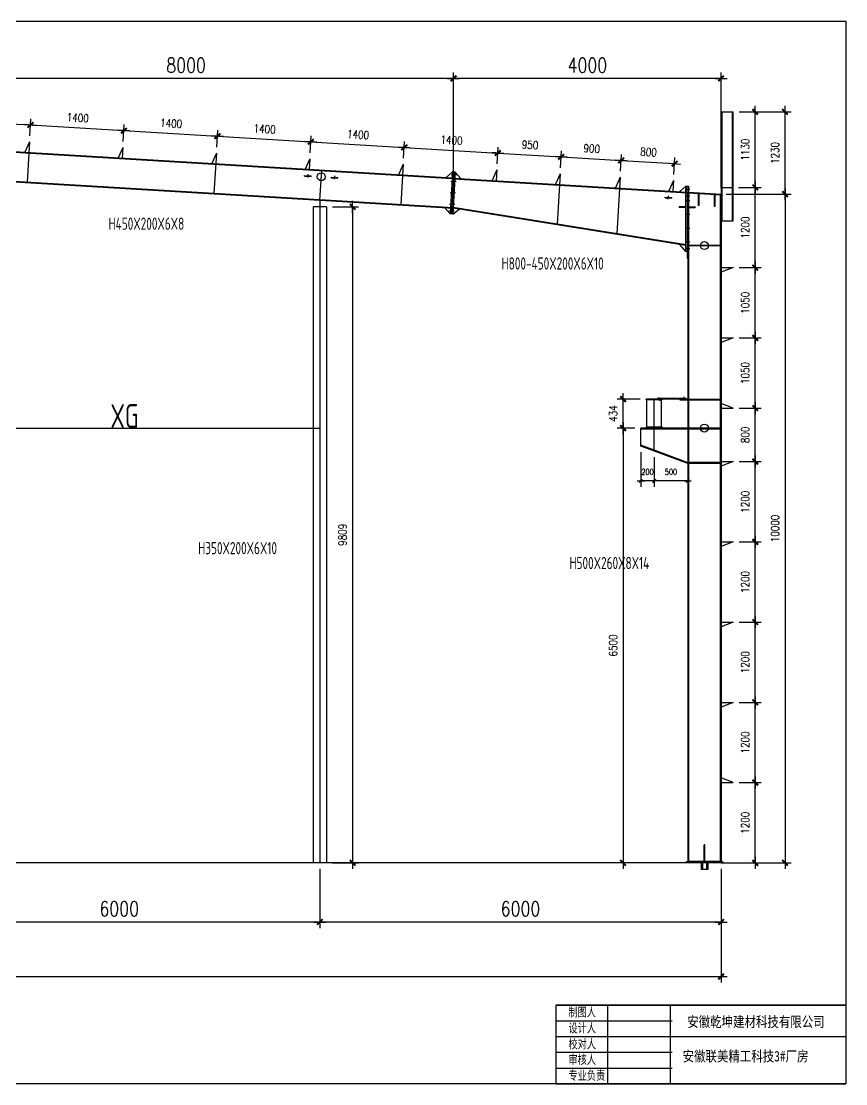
# Model space of a CAD drawing. Header units: millimetres. Extents: x 1471994 to 4527627, y -5186613 to -1927582.
# Drawn here: x 1510291 to 1522620, y -1961711 to -1945824 of the extents above; entities that cross this region are included whole.
import ezdxf

# ---------------------------------------------------------------- set-up
doc = ezdxf.new("R2010")
doc.units = ezdxf.units.MM
doc.header["$LTSCALE"] = 1000
doc.header["$PDMODE"] = 34
doc.styles.add('DIM_FONT', font='simplex.shx', dxfattribs={"width": 0.8, "bigfont": 'hztxt.shx'})
doc.styles.get("Standard").update_dxf_attribs({"font": 'txt', "bigfont": 'gbcbig.shx'})
doc.styles.add('TSSD_Label', font='Tssdeng.shx', dxfattribs={"width": 0.7, "bigfont": 'hztxt.shx'})
doc.styles.add('图框', font='')
doc.styles.get('图框').set_extended_font_data('SimSun')
doc.dimstyles.new('WGH(1)', dxfattribs={"dimscale": 1.2, "dimtxt": 100, "dimasz": 0.5, "dimexe": 75, "dimexo": 75, "dimgap": 75, "dimtad": 1, "dimdec": 0, "dimzin": 0, "dimdsep": 46, "dimtxsty": 'DIM_FONT', "dimblk1": '_DIMX', "dimblk2": '_DIMX', "dimsah": 1, "dimcen": 0.09, "dimclrd": 3, "dimclre": 3, "dimclrt": 7, "dimadec": 0, "dimazin": 0, "dimtfac": 1, "dimtdec": 0, "dimtix": 1, "dimtmove": 2, "dimatfit": 3, "dimldrblk": '_DIMX', "dimfxl": 1, "dimtolj": 1, "dimtzin": 0, "dimarcsym": 0})

# ---------------------------------------------------------------- blocks, each defined once
blk = doc.blocks.new('_DIMX')
blk.add_line((-150, 0), (150, 0))
at = {"const_width": 50}
blk.add_lwpolyline([(-70, -70), (70, 70)], dxfattribs=at)
blk = doc.blocks.new('*D166')
at = {"color": 3, "lineweight": -2}
for p, q in [((1514946, -1948599), (1515336, -1948599)), ((1515246, -1948599), (1515246, -1958407)), ((1514946, -1958408), (1515336, -1958408))]:
    blk.add_line(p, q, dxfattribs=at)
at = {"layer": 'Defpoints', "color": 0}
for p in [(1514856, -1948599), (1514856, -1958408), (1515246, -1958408)]:
    blk.add_point(p, dxfattribs=at)
at = {"color": 3, "lineweight": -2, "xscale": 0.6, "yscale": 0.6, "zscale": 0.6}
for p, rotation in [((1515246, -1948599), 90), ((1515246, -1958408), 270)]:
    blk.add_blockref('_DIMX', p, dxfattribs=dict(at, rotation=rotation))
at = {"color": 7, "insert": (1515096, -1953503), "char_height": 120, "attachment_point": 5, "rotation": 90, "style": 'DIM_FONT'}
blk.add_mtext('\\A1;9809', dxfattribs=at)
blk = doc.blocks.new('*D138')
at = {"color": 3, "lineweight": -2}
for p, q in [((1516756, -1948078), (1516756, -1946589)), ((1520756, -1948318), (1520756, -1946589)), ((1520756, -1946679), (1516757, -1946679))]:
    blk.add_line(p, q, dxfattribs=at)
at = {"layer": 'Defpoints', "color": 0}
for p in [(1516756, -1946679), (1516756, -1948168), (1520756, -1948408)]:
    blk.add_point(p, dxfattribs=at)
at = {"color": 3, "lineweight": -2, "xscale": 0.6, "yscale": 0.6, "zscale": 0.6, "rotation": 180}
blk.add_blockref('_DIMX', (1516756, -1946679), dxfattribs=at)
at = {"color": 3, "lineweight": -2, "xscale": 0.6, "yscale": 0.6, "zscale": 0.6}
blk.add_blockref('_DIMX', (1520756, -1946679), dxfattribs=at)
at = {"color": 7, "insert": (1518756, -1946481), "char_height": 216, "attachment_point": 5, "style": 'DIM_FONT'}
blk.add_mtext('\\A1;4000', dxfattribs=at)
blk = doc.blocks.new('*D139')
at = {"color": 3, "lineweight": -2}
for p, q in [((1508756, -1947598), (1508756, -1946589)), ((1516756, -1948078), (1516756, -1946589)), ((1516756, -1946679), (1508757, -1946679))]:
    blk.add_line(p, q, dxfattribs=at)
at = {"layer": 'Defpoints', "color": 0}
for p in [(1508756, -1946679), (1508756, -1947688), (1516756, -1948168)]:
    blk.add_point(p, dxfattribs=at)
at = {"color": 3, "lineweight": -2, "xscale": 0.6, "yscale": 0.6, "zscale": 0.6, "rotation": 180}
blk.add_blockref('_DIMX', (1508756, -1946679), dxfattribs=at)
at = {"color": 3, "lineweight": -2, "xscale": 0.6, "yscale": 0.6, "zscale": 0.6}
blk.add_blockref('_DIMX', (1516756, -1946679), dxfattribs=at)
at = {"color": 7, "insert": (1512756, -1946481), "char_height": 216, "attachment_point": 5, "style": 'DIM_FONT'}
blk.add_mtext('\\A1;8000', dxfattribs=at)
blk = doc.blocks.new('*D140')
at = {"color": 3, "lineweight": -2}
for p, q in [((1520832, -1948408), (1521802, -1948408)), ((1521712, -1948408), (1521712, -1958407)), ((1520832, -1958408), (1521802, -1958408))]:
    blk.add_line(p, q, dxfattribs=at)
at = {"layer": 'Defpoints', "color": 0}
for p in [(1520742, -1948408), (1520742, -1958408), (1521712, -1958408)]:
    blk.add_point(p, dxfattribs=at)
at = {"color": 3, "lineweight": -2, "xscale": 0.6, "yscale": 0.6, "zscale": 0.6}
for p, rotation in [((1521712, -1948408), 90), ((1521712, -1958408), 270)]:
    blk.add_blockref('_DIMX', p, dxfattribs=dict(at, rotation=rotation))
at = {"color": 7, "insert": (1521562, -1953408), "char_height": 120, "attachment_point": 5, "rotation": 90, "style": 'DIM_FONT'}
blk.add_mtext('\\A1;10000', dxfattribs=at)
blk = doc.blocks.new('*D141')
at = {"color": 3, "lineweight": -2}
for p, q in [((1514756, -1958498), (1514756, -1959383)), ((1520756, -1958498), (1520756, -1959383)), ((1520756, -1959293), (1514757, -1959293))]:
    blk.add_line(p, q, dxfattribs=at)
at = {"layer": 'Defpoints', "color": 0}
for p in [(1514756, -1958408), (1520756, -1958408), (1514756, -1959293)]:
    blk.add_point(p, dxfattribs=at)
at = {"color": 3, "lineweight": -2, "xscale": 0.6, "yscale": 0.6, "zscale": 0.6, "rotation": 180}
blk.add_blockref('_DIMX', (1514756, -1959293), dxfattribs=at)
at = {"color": 3, "lineweight": -2, "xscale": 0.6, "yscale": 0.6, "zscale": 0.6}
blk.add_blockref('_DIMX', (1520756, -1959293), dxfattribs=at)
at = {"color": 7, "insert": (1517756, -1959095), "char_height": 216, "attachment_point": 5, "style": 'DIM_FONT'}
blk.add_mtext('\\A1;6000', dxfattribs=at)
blk = doc.blocks.new('*D142')
at = {"color": 3, "lineweight": -2}
for p, q in [((1508756, -1958498), (1508756, -1959383)), ((1514756, -1958498), (1514756, -1959383)), ((1514756, -1959293), (1508757, -1959293))]:
    blk.add_line(p, q, dxfattribs=at)
at = {"layer": 'Defpoints', "color": 0}
for p in [(1508756, -1958408), (1514756, -1958408), (1508756, -1959293)]:
    blk.add_point(p, dxfattribs=at)
at = {"color": 3, "lineweight": -2, "xscale": 0.6, "yscale": 0.6, "zscale": 0.6, "rotation": 180}
blk.add_blockref('_DIMX', (1508756, -1959293), dxfattribs=at)
at = {"color": 3, "lineweight": -2, "xscale": 0.6, "yscale": 0.6, "zscale": 0.6}
blk.add_blockref('_DIMX', (1514756, -1959293), dxfattribs=at)
at = {"color": 7, "insert": (1511756, -1959095), "char_height": 216, "attachment_point": 5, "style": 'DIM_FONT'}
blk.add_mtext('\\A1;6000', dxfattribs=at)
blk = doc.blocks.new('*D143')
at = {"color": 3, "lineweight": -2}
for p, q in [((1519466, -1951908), (1519200, -1951908)), ((1519290, -1951908), (1519290, -1958407)), ((1519466, -1958408), (1519200, -1958408))]:
    blk.add_line(p, q, dxfattribs=at)
at = {"layer": 'Defpoints', "color": 0}
for p in [(1519556, -1951908), (1519290, -1958408), (1519556, -1958408)]:
    blk.add_point(p, dxfattribs=at)
at = {"color": 3, "lineweight": -2, "xscale": 0.6, "yscale": 0.6, "zscale": 0.6}
for p, rotation in [((1519290, -1951908), 90), ((1519290, -1958408), 270)]:
    blk.add_blockref('_DIMX', p, dxfattribs=dict(at, rotation=rotation))
at = {"color": 7, "insert": (1519140, -1955158), "char_height": 120, "attachment_point": 5, "rotation": 90, "style": 'DIM_FONT'}
blk.add_mtext('\\A1;6500', dxfattribs=at)
blk = doc.blocks.new('*D144')
at = {"color": 3, "lineweight": -2}
for p, q in [((1519546, -1951474), (1519200, -1951474)), ((1519290, -1951907), (1519290, -1951474)), ((1519376, -1951908), (1519200, -1951908))]:
    blk.add_line(p, q, dxfattribs=at)
at = {"layer": 'Defpoints', "color": 0}
for p in [(1519290, -1951474), (1519636, -1951474), (1519466, -1951908)]:
    blk.add_point(p, dxfattribs=at)
at = {"color": 3, "lineweight": -2, "xscale": 0.6, "yscale": 0.6, "zscale": 0.6}
for p, rotation in [((1519290, -1951474), 90), ((1519290, -1951908), 270)]:
    blk.add_blockref('_DIMX', p, dxfattribs=dict(at, rotation=rotation))
at = {"color": 7, "insert": (1519140, -1951691), "char_height": 120, "attachment_point": 5, "rotation": 90, "style": 'DIM_FONT'}
blk.add_mtext('\\A1;434', dxfattribs=at)
blk = doc.blocks.new('*D136')
at = {"color": 3, "lineweight": -2}
for p, q in [((1521026, -1947178), (1521802, -1947178)), ((1521712, -1948407), (1521712, -1947178)), ((1521363, -1948408), (1521802, -1948408))]:
    blk.add_line(p, q, dxfattribs=at)
at = {"layer": 'Defpoints', "color": 0}
for p in [(1520936, -1947178), (1521712, -1947178), (1521273, -1948408)]:
    blk.add_point(p, dxfattribs=at)
at = {"color": 3, "lineweight": -2, "xscale": 0.6, "yscale": 0.6, "zscale": 0.6}
for p, rotation in [((1521712, -1947178), 90), ((1521712, -1948408), 270)]:
    blk.add_blockref('_DIMX', p, dxfattribs=dict(at, rotation=rotation))
at = {"color": 7, "insert": (1521562, -1947793), "char_height": 120, "attachment_point": 5, "rotation": 90, "style": 'DIM_FONT'}
blk.add_mtext('\\A1;1230', dxfattribs=at)
blk = doc.blocks.new('*D154')
at = {"color": 3, "lineweight": -2}
for p, q in [((1521026, -1957208), (1521356, -1957208)), ((1521266, -1958407), (1521266, -1957208)), ((1521026, -1958408), (1521356, -1958408))]:
    blk.add_line(p, q, dxfattribs=at)
at = {"layer": 'Defpoints', "color": 0}
for p in [(1520936, -1957208), (1521266, -1957208), (1520936, -1958408)]:
    blk.add_point(p, dxfattribs=at)
at = {"color": 3, "lineweight": -2, "xscale": 0.6, "yscale": 0.6, "zscale": 0.6}
for p, rotation in [((1521266, -1957208), 90), ((1521266, -1958408), 270)]:
    blk.add_blockref('_DIMX', p, dxfattribs=dict(at, rotation=rotation))
at = {"color": 7, "insert": (1521116, -1957808), "char_height": 120, "attachment_point": 5, "rotation": 90, "style": 'DIM_FONT'}
blk.add_mtext('\\A1;1200', dxfattribs=at)
blk = doc.blocks.new('*D155')
at = {"color": 3, "lineweight": -2}
for p, q in [((1521026, -1956008), (1521356, -1956008)), ((1521266, -1957207), (1521266, -1956008)), ((1521026, -1957208), (1521356, -1957208))]:
    blk.add_line(p, q, dxfattribs=at)
at = {"layer": 'Defpoints', "color": 0}
for p in [(1520936, -1956008), (1521266, -1956008), (1520936, -1957208)]:
    blk.add_point(p, dxfattribs=at)
at = {"color": 3, "lineweight": -2, "xscale": 0.6, "yscale": 0.6, "zscale": 0.6}
for p, rotation in [((1521266, -1956008), 90), ((1521266, -1957208), 270)]:
    blk.add_blockref('_DIMX', p, dxfattribs=dict(at, rotation=rotation))
at = {"color": 7, "insert": (1521116, -1956608), "char_height": 120, "attachment_point": 5, "rotation": 90, "style": 'DIM_FONT'}
blk.add_mtext('\\A1;1200', dxfattribs=at)
blk = doc.blocks.new('*D156')
at = {"color": 3, "lineweight": -2}
for p, q in [((1521026, -1954808), (1521356, -1954808)), ((1521266, -1956007), (1521266, -1954808)), ((1521026, -1956008), (1521356, -1956008))]:
    blk.add_line(p, q, dxfattribs=at)
at = {"layer": 'Defpoints', "color": 0}
for p in [(1520936, -1954808), (1521266, -1954808), (1520936, -1956008)]:
    blk.add_point(p, dxfattribs=at)
at = {"color": 3, "lineweight": -2, "xscale": 0.6, "yscale": 0.6, "zscale": 0.6}
for p, rotation in [((1521266, -1954808), 90), ((1521266, -1956008), 270)]:
    blk.add_blockref('_DIMX', p, dxfattribs=dict(at, rotation=rotation))
at = {"color": 7, "insert": (1521116, -1955408), "char_height": 120, "attachment_point": 5, "rotation": 90, "style": 'DIM_FONT'}
blk.add_mtext('\\A1;1200', dxfattribs=at)
blk = doc.blocks.new('*D157')
at = {"color": 3, "lineweight": -2}
for p, q in [((1521026, -1953608), (1521356, -1953608)), ((1521266, -1954807), (1521266, -1953608)), ((1521026, -1954808), (1521356, -1954808))]:
    blk.add_line(p, q, dxfattribs=at)
at = {"layer": 'Defpoints', "color": 0}
for p in [(1520936, -1953608), (1521266, -1953608), (1520936, -1954808)]:
    blk.add_point(p, dxfattribs=at)
at = {"color": 3, "lineweight": -2, "xscale": 0.6, "yscale": 0.6, "zscale": 0.6}
for p, rotation in [((1521266, -1953608), 90), ((1521266, -1954808), 270)]:
    blk.add_blockref('_DIMX', p, dxfattribs=dict(at, rotation=rotation))
at = {"color": 7, "insert": (1521116, -1954208), "char_height": 120, "attachment_point": 5, "rotation": 90, "style": 'DIM_FONT'}
blk.add_mtext('\\A1;1200', dxfattribs=at)
blk = doc.blocks.new('*D158')
at = {"color": 3, "lineweight": -2}
for p, q in [((1521026, -1952408), (1521356, -1952408)), ((1521266, -1953607), (1521266, -1952408)), ((1521026, -1953608), (1521356, -1953608))]:
    blk.add_line(p, q, dxfattribs=at)
at = {"layer": 'Defpoints', "color": 0}
for p in [(1520936, -1952408), (1521266, -1952408), (1520936, -1953608)]:
    blk.add_point(p, dxfattribs=at)
at = {"color": 3, "lineweight": -2, "xscale": 0.6, "yscale": 0.6, "zscale": 0.6}
for p, rotation in [((1521266, -1952408), 90), ((1521266, -1953608), 270)]:
    blk.add_blockref('_DIMX', p, dxfattribs=dict(at, rotation=rotation))
at = {"color": 7, "insert": (1521116, -1953008), "char_height": 120, "attachment_point": 5, "rotation": 90, "style": 'DIM_FONT'}
blk.add_mtext('\\A1;1200', dxfattribs=at)
blk = doc.blocks.new('*D159')
at = {"color": 3, "lineweight": -2}
for p, q in [((1521026, -1951608), (1521356, -1951608)), ((1521266, -1952407), (1521266, -1951608)), ((1521026, -1952408), (1521356, -1952408))]:
    blk.add_line(p, q, dxfattribs=at)
at = {"layer": 'Defpoints', "color": 0}
for p in [(1520936, -1951608), (1521266, -1951608), (1520936, -1952408)]:
    blk.add_point(p, dxfattribs=at)
at = {"color": 3, "lineweight": -2, "xscale": 0.6, "yscale": 0.6, "zscale": 0.6}
for p, rotation in [((1521266, -1951608), 90), ((1521266, -1952408), 270)]:
    blk.add_blockref('_DIMX', p, dxfattribs=dict(at, rotation=rotation))
at = {"color": 7, "insert": (1521116, -1952008), "char_height": 120, "attachment_point": 5, "rotation": 90, "style": 'DIM_FONT'}
blk.add_mtext('\\A1;800', dxfattribs=at)
blk = doc.blocks.new('*D160')
at = {"color": 3, "lineweight": -2}
for p, q in [((1521026, -1950558), (1521356, -1950558)), ((1521266, -1951607), (1521266, -1950558)), ((1521026, -1951608), (1521356, -1951608))]:
    blk.add_line(p, q, dxfattribs=at)
at = {"layer": 'Defpoints', "color": 0}
for p in [(1520936, -1950558), (1521266, -1950558), (1520936, -1951608)]:
    blk.add_point(p, dxfattribs=at)
at = {"color": 3, "lineweight": -2, "xscale": 0.6, "yscale": 0.6, "zscale": 0.6}
for p, rotation in [((1521266, -1950558), 90), ((1521266, -1951608), 270)]:
    blk.add_blockref('_DIMX', p, dxfattribs=dict(at, rotation=rotation))
at = {"color": 7, "insert": (1521116, -1951083), "char_height": 120, "attachment_point": 5, "rotation": 90, "style": 'DIM_FONT'}
blk.add_mtext('\\A1;1050', dxfattribs=at)
blk = doc.blocks.new('*D161')
at = {"color": 3, "lineweight": -2}
for p, q in [((1521026, -1949508), (1521356, -1949508)), ((1521266, -1950557), (1521266, -1949508)), ((1521026, -1950558), (1521356, -1950558))]:
    blk.add_line(p, q, dxfattribs=at)
at = {"layer": 'Defpoints', "color": 0}
for p in [(1520936, -1949508), (1521266, -1949508), (1520936, -1950558)]:
    blk.add_point(p, dxfattribs=at)
at = {"color": 3, "lineweight": -2, "xscale": 0.6, "yscale": 0.6, "zscale": 0.6}
for p, rotation in [((1521266, -1949508), 90), ((1521266, -1950558), 270)]:
    blk.add_blockref('_DIMX', p, dxfattribs=dict(at, rotation=rotation))
at = {"color": 7, "insert": (1521116, -1950033), "char_height": 120, "attachment_point": 5, "rotation": 90, "style": 'DIM_FONT'}
blk.add_mtext('\\A1;1050', dxfattribs=at)
blk = doc.blocks.new('*D162')
at = {"color": 3, "lineweight": -2}
for p, q in [((1521018, -1948308), (1521356, -1948308)), ((1521266, -1949507), (1521266, -1948308)), ((1521026, -1949508), (1521356, -1949508))]:
    blk.add_line(p, q, dxfattribs=at)
at = {"layer": 'Defpoints', "color": 0}
for p in [(1520928, -1948308), (1521266, -1948308), (1520936, -1949508)]:
    blk.add_point(p, dxfattribs=at)
at = {"color": 3, "lineweight": -2, "xscale": 0.6, "yscale": 0.6, "zscale": 0.6}
for p, rotation in [((1521266, -1948308), 90), ((1521266, -1949508), 270)]:
    blk.add_blockref('_DIMX', p, dxfattribs=dict(at, rotation=rotation))
at = {"color": 7, "insert": (1521116, -1948908), "char_height": 120, "attachment_point": 5, "rotation": 90, "style": 'DIM_FONT'}
blk.add_mtext('\\A1;1200', dxfattribs=at)
blk = doc.blocks.new('*D163')
at = {"color": 3, "lineweight": -2}
for p, q in [((1521116, -1947178), (1521356, -1947178)), ((1521266, -1948307), (1521266, -1947178)), ((1521018, -1948308), (1521356, -1948308))]:
    blk.add_line(p, q, dxfattribs=at)
at = {"layer": 'Defpoints', "color": 0}
for p in [(1521026, -1947178), (1521266, -1947178), (1520928, -1948308)]:
    blk.add_point(p, dxfattribs=at)
at = {"color": 3, "lineweight": -2, "xscale": 0.6, "yscale": 0.6, "zscale": 0.6}
for p, rotation in [((1521266, -1947178), 90), ((1521266, -1948308), 270)]:
    blk.add_blockref('_DIMX', p, dxfattribs=dict(at, rotation=rotation))
at = {"color": 7, "insert": (1521116, -1947743), "char_height": 120, "attachment_point": 5, "rotation": 90, "style": 'DIM_FONT'}
blk.add_mtext('\\A1;1130', dxfattribs=at)
blk = doc.blocks.new('*D164')
at = {"color": 3, "lineweight": -2}
for p, q in [((1519756, -1952342), (1519756, -1952787)), ((1520256, -1952528), (1520256, -1952787)), ((1520256, -1952697), (1519757, -1952697))]:
    blk.add_line(p, q, dxfattribs=at)
at = {"layer": 'Defpoints', "color": 0}
for p in [(1519756, -1952252), (1520256, -1952438), (1519756, -1952697)]:
    blk.add_point(p, dxfattribs=at)
at = {"color": 3, "lineweight": -2, "xscale": 0.36, "yscale": 0.36, "zscale": 0.36, "rotation": 180}
blk.add_blockref('_DIMX', (1519756, -1952697), dxfattribs=at)
at = {"color": 3, "lineweight": -2, "xscale": 0.36, "yscale": 0.36, "zscale": 0.36}
blk.add_blockref('_DIMX', (1520256, -1952697), dxfattribs=at)
at = {"color": 7, "insert": (1520006, -1952562), "char_height": 90, "attachment_point": 5, "style": 'DIM_FONT'}
blk.add_mtext('\\A1;500', dxfattribs=at)
blk = doc.blocks.new('*D165')
at = {"color": 3, "lineweight": -2}
for p, q in [((1519556, -1952268), (1519556, -1952787)), ((1519756, -1952342), (1519756, -1952787)), ((1519556, -1952697), (1519556, -1952697)), ((1519756, -1952697), (1519556, -1952697)), ((1519757, -1952697), (1519757, -1952697))]:
    blk.add_line(p, q, dxfattribs=at)
at = {"layer": 'Defpoints', "color": 0}
for p in [(1519556, -1952178), (1519756, -1952252), (1519556, -1952697)]:
    blk.add_point(p, dxfattribs=at)
at = {"color": 3, "lineweight": -2, "xscale": 0.36, "yscale": 0.36, "zscale": 0.36}
blk.add_blockref('_DIMX', (1519556, -1952697), dxfattribs=at)
at = {"color": 3, "lineweight": -2, "xscale": 0.36, "yscale": 0.36, "zscale": 0.36, "rotation": 180}
blk.add_blockref('_DIMX', (1519756, -1952697), dxfattribs=at)
at = {"color": 7, "insert": (1519656, -1952562), "char_height": 90, "attachment_point": 5, "style": 'DIM_FONT'}
blk.add_mtext('\\A1;200', dxfattribs=at)
blk = doc.blocks.new('*D145')
at = {"color": 3, "lineweight": -2}
for p, q in [((1509009, -1947651), (1509036, -1947201)), ((1509031, -1947291), (1510428, -1947375)), ((1510418, -1947537), (1510434, -1947285))]:
    blk.add_line(p, q, dxfattribs=at)
at = {"layer": 'Defpoints', "color": 0}
for p in [(1510428, -1947375), (1509004, -1947741), (1510413, -1947627)]:
    blk.add_point(p, dxfattribs=at)
at = {"color": 3, "lineweight": -2, "xscale": 0.6, "yscale": 0.6, "zscale": 0.6}
for p, rotation in [((1509031, -1947291), 176.5663696375525), ((1510428, -1947375), 356.5663696375525)]:
    blk.add_blockref('_DIMX', p, dxfattribs=dict(at, rotation=rotation))
at = {"color": 7, "insert": (1509738, -1947183), "char_height": 120, "attachment_point": 5, "rotation": 356.5664, "style": 'DIM_FONT'}
blk.add_mtext('\\A1;1400', dxfattribs=at)
blk = doc.blocks.new('*D146')
at = {"color": 3, "lineweight": -2}
for p, q in [((1510418, -1947537), (1510434, -1947285)), ((1510429, -1947375), (1511825, -1947458)), ((1511816, -1947621), (1511831, -1947369))]:
    blk.add_line(p, q, dxfattribs=at)
at = {"layer": 'Defpoints', "color": 0}
for p in [(1511826, -1947459), (1510413, -1947627), (1511810, -1947711)]:
    blk.add_point(p, dxfattribs=at)
at = {"color": 3, "lineweight": -2, "xscale": 0.6, "yscale": 0.6, "zscale": 0.6}
for p, rotation in [((1510428, -1947375), 176.5663696375525), ((1511826, -1947459), 356.5663696375525)]:
    blk.add_blockref('_DIMX', p, dxfattribs=dict(at, rotation=rotation))
at = {"color": 7, "insert": (1511136, -1947267), "char_height": 120, "attachment_point": 5, "rotation": 356.5664, "style": 'DIM_FONT'}
blk.add_mtext('\\A1;1400', dxfattribs=at)
blk = doc.blocks.new('*D147')
at = {"color": 3, "lineweight": -2}
for p, q in [((1511816, -1947621), (1511831, -1947369)), ((1511826, -1947459), (1513222, -1947542)), ((1513213, -1947705), (1513228, -1947453))]:
    blk.add_line(p, q, dxfattribs=at)
at = {"layer": 'Defpoints', "color": 0}
for p in [(1513223, -1947542), (1511810, -1947711), (1513208, -1947795)]:
    blk.add_point(p, dxfattribs=at)
at = {"color": 3, "lineweight": -2, "xscale": 0.6, "yscale": 0.6, "zscale": 0.6}
for p, rotation in [((1511826, -1947459), 176.5663696375525), ((1513223, -1947542), 356.5663696375525)]:
    blk.add_blockref('_DIMX', p, dxfattribs=dict(at, rotation=rotation))
at = {"color": 7, "insert": (1512533, -1947351), "char_height": 120, "attachment_point": 5, "rotation": 356.5664, "style": 'DIM_FONT'}
blk.add_mtext('\\A1;1400', dxfattribs=at)
blk = doc.blocks.new('*D148')
at = {"color": 3, "lineweight": -2}
for p, q in [((1513213, -1947705), (1513228, -1947453)), ((1513224, -1947542), (1514620, -1947626)), ((1514611, -1947789), (1514626, -1947536))]:
    blk.add_line(p, q, dxfattribs=at)
at = {"layer": 'Defpoints', "color": 0}
for p in [(1514621, -1947626), (1513208, -1947795), (1514605, -1947879)]:
    blk.add_point(p, dxfattribs=at)
at = {"color": 3, "lineweight": -2, "xscale": 0.6, "yscale": 0.6, "zscale": 0.6}
for p, rotation in [((1513223, -1947542), 176.5663696375525), ((1514621, -1947626), 356.5663696375525)]:
    blk.add_blockref('_DIMX', p, dxfattribs=dict(at, rotation=rotation))
at = {"color": 7, "insert": (1513931, -1947435), "char_height": 120, "attachment_point": 5, "rotation": 356.5664, "style": 'DIM_FONT'}
blk.add_mtext('\\A1;1400', dxfattribs=at)
blk = doc.blocks.new('*D149')
at = {"color": 3, "lineweight": -2}
for p, q in [((1514611, -1947789), (1514626, -1947536)), ((1514621, -1947626), (1516017, -1947710)), ((1516008, -1947873), (1516023, -1947620))]:
    blk.add_line(p, q, dxfattribs=at)
at = {"layer": 'Defpoints', "color": 0}
for p in [(1516018, -1947710), (1514605, -1947879), (1516003, -1947962)]:
    blk.add_point(p, dxfattribs=at)
at = {"color": 3, "lineweight": -2, "xscale": 0.6, "yscale": 0.6, "zscale": 0.6}
for p, rotation in [((1514621, -1947626), 176.5663696375525), ((1516018, -1947710), 356.5663696375525)]:
    blk.add_blockref('_DIMX', p, dxfattribs=dict(at, rotation=rotation))
at = {"color": 7, "insert": (1515328, -1947518), "char_height": 120, "attachment_point": 5, "rotation": 356.5664, "style": 'DIM_FONT'}
blk.add_mtext('\\A1;1400', dxfattribs=at)
blk = doc.blocks.new('*D150')
at = {"color": 3, "lineweight": -2}
for p, q in [((1516008, -1947873), (1516023, -1947620)), ((1516019, -1947710), (1517415, -1947794)), ((1517406, -1947956), (1517421, -1947704))]:
    blk.add_line(p, q, dxfattribs=at)
at = {"layer": 'Defpoints', "color": 0}
for p in [(1517416, -1947794), (1516003, -1947962), (1517400, -1948046)]:
    blk.add_point(p, dxfattribs=at)
at = {"color": 3, "lineweight": -2, "xscale": 0.6, "yscale": 0.6, "zscale": 0.6}
for p, rotation in [((1516018, -1947710), 176.5663696375525), ((1517416, -1947794), 356.5663696375525)]:
    blk.add_blockref('_DIMX', p, dxfattribs=dict(at, rotation=rotation))
at = {"color": 7, "insert": (1516726, -1947602), "char_height": 120, "attachment_point": 5, "rotation": 356.5664, "style": 'DIM_FONT'}
blk.add_mtext('\\A1;1400', dxfattribs=at)
blk = doc.blocks.new('*D151')
at = {"color": 3, "lineweight": -2}
for p, q in [((1517406, -1947956), (1517421, -1947704)), ((1517416, -1947794), (1518363, -1947851)), ((1518354, -1948013), (1518369, -1947761))]:
    blk.add_line(p, q, dxfattribs=at)
at = {"layer": 'Defpoints', "color": 0}
for p in [(1518364, -1947851), (1517400, -1948046), (1518349, -1948103)]:
    blk.add_point(p, dxfattribs=at)
at = {"color": 3, "lineweight": -2, "xscale": 0.6, "yscale": 0.6, "zscale": 0.6}
for p, rotation in [((1517416, -1947794), 176.5663696375525), ((1518364, -1947851), 356.5663696375525)]:
    blk.add_blockref('_DIMX', p, dxfattribs=dict(at, rotation=rotation))
at = {"color": 7, "insert": (1517899, -1947673), "char_height": 120, "attachment_point": 5, "rotation": 356.5664, "style": 'DIM_FONT'}
blk.add_mtext('\\A1;950', dxfattribs=at)
blk = doc.blocks.new('*D152')
at = {"color": 3, "lineweight": -2}
for p, q in [((1518354, -1948013), (1518369, -1947761)), ((1518364, -1947851), (1519262, -1947905)), ((1519252, -1948067), (1519268, -1947815))]:
    blk.add_line(p, q, dxfattribs=at)
at = {"layer": 'Defpoints', "color": 0}
for p in [(1519262, -1947905), (1518349, -1948103), (1519247, -1948157)]:
    blk.add_point(p, dxfattribs=at)
at = {"color": 3, "lineweight": -2, "xscale": 0.6, "yscale": 0.6, "zscale": 0.6}
for p, rotation in [((1518364, -1947851), 176.5663696375525), ((1519262, -1947905), 356.5663696375525)]:
    blk.add_blockref('_DIMX', p, dxfattribs=dict(at, rotation=rotation))
at = {"color": 7, "insert": (1518822, -1947728), "char_height": 120, "attachment_point": 5, "rotation": 356.5664, "style": 'DIM_FONT'}
blk.add_mtext('\\A1;900', dxfattribs=at)
blk = doc.blocks.new('*D153')
at = {"color": 3, "lineweight": -2}
for p, q in [((1519252, -1948067), (1519268, -1947815)), ((1519263, -1947905), (1520060, -1947953)), ((1520051, -1948115), (1520066, -1947863))]:
    blk.add_line(p, q, dxfattribs=at)
at = {"layer": 'Defpoints', "color": 0}
for p in [(1520061, -1947953), (1519247, -1948157), (1520046, -1948205)]:
    blk.add_point(p, dxfattribs=at)
at = {"color": 3, "lineweight": -2, "xscale": 0.6, "yscale": 0.6, "zscale": 0.6}
for p, rotation in [((1519262, -1947905), 176.5663696375525), ((1520061, -1947953), 356.5663696375525)]:
    blk.add_blockref('_DIMX', p, dxfattribs=dict(at, rotation=rotation))
at = {"color": 7, "insert": (1519671, -1947779), "char_height": 120, "attachment_point": 5, "rotation": 356.5664, "style": 'DIM_FONT'}
blk.add_mtext('\\A1;800', dxfattribs=at)
blk = doc.blocks.new('*D167')
at = {"color": 3, "lineweight": -2}
for p, q in [((1496756, -1959030), (1496756, -1960199)), ((1520756, -1959030), (1520756, -1960199)), ((1496757, -1960109), (1520756, -1960109))]:
    blk.add_line(p, q, dxfattribs=at)
at = {"layer": 'Defpoints', "color": 0}
for p in [(1496756, -1958940), (1520756, -1958940), (1520756, -1960109)]:
    blk.add_point(p, dxfattribs=at)
at = {"color": 3, "lineweight": -2, "xscale": 0.6, "yscale": 0.6, "zscale": 0.6, "rotation": 180}
blk.add_blockref('_DIMX', (1496756, -1960109), dxfattribs=at)
at = {"color": 3, "lineweight": -2, "xscale": 0.6, "yscale": 0.6, "zscale": 0.6}
blk.add_blockref('_DIMX', (1520756, -1960109), dxfattribs=at)
at = {"color": 7, "insert": (1508756, -1959911), "char_height": 216, "attachment_point": 5, "style": 'DIM_FONT'}
blk.add_mtext('\\A1;24000', dxfattribs=at)

msp = doc.modelspace()

# ---------------------------------------------------------------- linework, layer by layer
for p, q in [((1520756.4, -1947177.9), (1520936.4, -1947177.9)), ((1520756.4, -1947177.9), (1520756.4, -1948807.9)), ((1520764.4, -1947177.9), (1520764.4, -1948807.9)), ((1520928.4, -1948807.9), (1520928.4, -1947177.9)), ((1520936.4, -1948807.9), (1520936.4, -1947177.9)), ((1508755.9, -1947695.9), (1516735.9, -1948174.7)), ((1508756.4, -1947687.9), (1516736.4, -1948166.7)), ((1510413, -1947627), (1510343.5, -1947783.1)), ((1510413, -1947627), (1510376.9, -1948227.9)), ((1511810.5, -1947710.8), (1511741, -1947867)), ((1511810.5, -1947710.8), (1511800.9, -1947870.6)), ((1513208, -1947794.7), (1513138.5, -1947950.8)), ((1513208, -1947794.7), (1513171.9, -1948395.6)), ((1514605.4, -1947878.5), (1514536, -1948034.7)), ((1514605.4, -1947878.5), (1514595.9, -1948038.3)), ((1514756.4, -1948498.7), (1514783.3, -1948049.5)), ((1516002.9, -1947962.4), (1515933.5, -1948118.5)), ((1516002.9, -1947962.4), (1515966.9, -1948563.3)), ((1517400.4, -1948046.2), (1517330.9, -1948202.4)), ((1517400.4, -1948046.2), (1517390.8, -1948206)), ((1508756.4, -1948138.7), (1516749.4, -1948618.3)), ((1508756.8, -1948130.7), (1516749.9, -1948610.3)), ((1516741.8, -1948076.9), (1516646.6, -1948161.3)), ((1516755.8, -1948177.9), (1520250.4, -1948387.5)), ((1516756.4, -1948167.9), (1520250.4, -1948377.5)), ((1516781.7, -1948079.2), (1516866.2, -1948174.5)), ((1518348.7, -1948103.1), (1518279.2, -1948259.3)), ((1518348.7, -1948103.1), (1518303.4, -1948857.9)), ((1519247.1, -1948157), (1519177.6, -1948313.2)), ((1519247.1, -1948157), (1519196.4, -1949001.5)), ((1520045.7, -1948205), (1519976.2, -1948361.1)), ((1520045.7, -1948205), (1520036.1, -1948364.7)), ((1520230.4, -1948287.5), (1520140.4, -1948370.9)), ((1520218.7, -1948332.5), (1520286.9, -1948332.5)), ((1520230.4, -1949267.5), (1520230.4, -1948287.5)), ((1520230.4, -1948287.5), (1520250.4, -1948287.5)), ((1520250.4, -1948377.5), (1520250.4, -1948287.5)), ((1520250.4, -1948287.5), (1520270.4, -1948287.5)), ((1520250.4, -1948377.5), (1520250.4, -1949367.5)), ((1520270.4, -1948287.5), (1520270.4, -1949367.5)), ((1520270.4, -1948378.7), (1520756.4, -1948407.9)), ((1520270.4, -1948388.7), (1520755.8, -1948417.9)), ((1520270.4, -1948388.7), (1520755.8, -1948417.9)), ((1520756.4, -1948307.9), (1520936.4, -1948307.9)), ((1514756.4, -1948498.7), (1514756.4, -1958407.9)), ((1520218.7, -1948432.5), (1520286.9, -1948432.5)), ((1520218.7, -1948502.5), (1520286.9, -1948502.5)), ((1520270.4, -1948407.9), (1520270.4, -1958407.9)), ((1520428.9, -1948440.4), (1520410.6, -1948440.4)), ((1520428.9, -1948540.4), (1520410.6, -1948540.4)), ((1520414.4, -1948400.4), (1520414.4, -1948580.4)), ((1520424.4, -1948400.4), (1520424.4, -1948580.4)), ((1520668.9, -1948452.9), (1520650.6, -1948452.9)), ((1520654.4, -1948412.9), (1520654.4, -1948592.9)), ((1520664.4, -1948412.9), (1520664.4, -1948592.9)), ((1520742.4, -1948407.9), (1520742.4, -1958407.9)), ((1520756.4, -1948407.9), (1520756.4, -1958407.9)), ((1520756.4, -1948407.9), (1520756.4, -1948807.9)), ((1514656.4, -1948598.7), (1514656.4, -1958407.9)), ((1514856.4, -1948598.7), (1514656.4, -1948598.7)), ((1514856.4, -1948598.7), (1514856.4, -1958407.9)), ((1516704.1, -1948705.7), (1516619.6, -1948610.5)), ((1516744, -1948708.1), (1516838.7, -1948632.6)), ((1520230.4, -1949177.8), (1516749.4, -1948618.3)), ((1520231.9, -1949167.9), (1516751, -1948608.4)), ((1520230.4, -1948601), (1520130.4, -1948601)), ((1520130.4, -1948601), (1520130.4, -1948611)), ((1520230.4, -1948611), (1520130.4, -1948611)), ((1520218.7, -1948709.5), (1520286.9, -1948709.5)), ((1520270.4, -1948601), (1520370.4, -1948601)), ((1520270.4, -1948611), (1520370.4, -1948611)), ((1520370.4, -1948601), (1520370.4, -1948611)), ((1520424.4, -1948580.4), (1520414.4, -1948580.4)), ((1520668.9, -1948552.9), (1520650.6, -1948552.9)), ((1520664.4, -1948592.9), (1520654.4, -1948592.9)), ((1520756.4, -1948807.9), (1520936.4, -1948807.9)), ((1520218.7, -1948915.5), (1520286.9, -1948915.5)), ((1520230.4, -1949267.5), (1520140.4, -1949163.3)), ((1520218.7, -1949122.5), (1520286.9, -1949122.5)), ((1520270.4, -1949169.8), (1520742.4, -1949169.8)), ((1520270.4, -1949177.8), (1520742.4, -1949177.8)), ((1520218.7, -1949222.5), (1520286.9, -1949222.5)), ((1520250.4, -1949222.5), (1520230.4, -1949222.5)), ((1520250.4, -1949267.5), (1520230.4, -1949267.5)), ((1520270.4, -1949367.5), (1520250.4, -1949367.5)), ((1520256.4, -1949367.5), (1520256.4, -1958407.9)), ((1520756.4, -1949507.9), (1520936.4, -1949507.9)), ((1520936.4, -1949507.9), (1520756.4, -1949577.9)), ((1520756.4, -1950557.9), (1520936.4, -1950557.9)), ((1520936.4, -1950557.9), (1520756.4, -1950627.9)), ((1519636.4, -1951483.9), (1519636.4, -1951473.9)), ((1519876.4, -1951473.9), (1519636.4, -1951473.9)), ((1519876.4, -1951483.9), (1519636.4, -1951483.9)), ((1519646.4, -1951893.9), (1519646.4, -1951473.9)), ((1519756.4, -1951893.9), (1519756.4, -1951473.9)), ((1519801.4, -1951473.9), (1519801.4, -1951463.9)), ((1520231.4, -1951463.9), (1519801.4, -1951463.9)), ((1520231.4, -1951463.9), (1519801.4, -1951463.9)), ((1519836.4, -1951473.9), (1519801.4, -1951473.9)), ((1520231.4, -1951473.9), (1519801.4, -1951473.9)), ((1519836.4, -1951448.8), (1519836.4, -1951497.8)), ((1519836.4, -1951473.9), (1519836.4, -1951450.7)), ((1519876.4, -1951473.9), (1519836.4, -1951473.9)), ((1519866.4, -1951893.9), (1519866.4, -1951473.9)), ((1519876.4, -1951483.9), (1519876.4, -1951473.9)), ((1520136.4, -1951473.9), (1520756.4, -1951473.9)), ((1520256.4, -1951473.9), (1520136.4, -1951473.9)), ((1520136.4, -1951473.9), (1520136.4, -1951483.9)), ((1520136.4, -1951483.9), (1520756.4, -1951483.9)), ((1520136.4, -1951483.9), (1520256.4, -1951483.9)), ((1520196.4, -1951441.2), (1520196.4, -1951495.7)), ((1520196.4, -1951473.9), (1520231.4, -1951473.9)), ((1520231.4, -1951473.9), (1520231.4, -1951463.9)), ((1520936.4, -1951607.9), (1520756.4, -1951537.9)), ((1520756.4, -1951607.9), (1520936.4, -1951607.9)), ((1502756.4, -1951907.9), (1514756.4, -1951907.9)), ((1520756.4, -1951907.9), (1519556.4, -1951907.9)), ((1519556.4, -1952177.9), (1519556.4, -1951907.9)), ((1520756.4, -1951921.9), (1519556.4, -1951921.9)), ((1519876.4, -1951893.9), (1519636.4, -1951893.9)), ((1519636.4, -1951893.9), (1519636.4, -1951907.9)), ((1519756.4, -1952252.2), (1519756.4, -1951893.9)), ((1519876.4, -1951893.9), (1519876.4, -1951907.9)), ((1520261.2, -1952424.8), (1519556.4, -1952163)), ((1520256.4, -1952437.9), (1519556.4, -1952177.9)), ((1520756.4, -1952423.9), (1520256.4, -1952423.9)), ((1520756.4, -1952437.9), (1520256.4, -1952437.9)), ((1520756.4, -1952407.9), (1520936.4, -1952407.9)), ((1520936.4, -1952407.9), (1520756.4, -1952477.9)), ((1520756.4, -1953607.9), (1520936.4, -1953607.9)), ((1520936.4, -1953607.9), (1520756.4, -1953677.9)), ((1520756.4, -1954807.9), (1520936.4, -1954807.9)), ((1520936.4, -1954807.9), (1520756.4, -1954877.9)), ((1520756.4, -1956007.9), (1520936.4, -1956007.9)), ((1520936.4, -1956007.9), (1520756.4, -1956077.9)), ((1520936.4, -1957207.9), (1520756.4, -1957137.9)), ((1520756.4, -1957207.9), (1520936.4, -1957207.9)), ((1520501.4, -1958387.9), (1520501.4, -1958137.9)), ((1520511.4, -1958137.9), (1520501.4, -1958137.9)), ((1520511.4, -1958387.9), (1520511.4, -1958137.9)), ((1520236.4, -1958407.9), (1520236.4, -1958387.9)), ((1520236.4, -1958387.9), (1520776.4, -1958387.9)), ((1520756.4, -1958387.9), (1520256.4, -1958387.9)), ((1520756.4, -1958387.9), (1520776.4, -1958387.9)), ((1520776.4, -1958387.9), (1520776.4, -1958407.9)), ((1520756.4, -1958407.9), (1508756.4, -1958407.9)), ((1520776.4, -1958407.9), (1520236.4, -1958407.9)), ((1520756.4, -1958407.9), (1520256.4, -1958407.9)), ((1520456.4, -1958407.9), (1520456.4, -1958507.9)), ((1520556.4, -1958507.9), (1520456.4, -1958507.9)), ((1520476.4, -1958407.9), (1520476.4, -1958507.9)), ((1520536.4, -1958407.9), (1520536.4, -1958507.9)), ((1520556.4, -1958407.9), (1520556.4, -1958507.9)), ((1520756.4, -1958407.9), (1520936.4, -1958407.9)), ((1522619.7, -1960534.6), (1518282.7, -1960534.6)), ((1518282.7, -1960534.6), (1518282.7, -1961710.8)), ((1518282.7, -1960534.6), (1522619.7, -1960534.6)), ((1518282.7, -1960534.6), (1518282.7, -1961710.8)), ((1518282.7, -1960534.6), (1522619.7, -1960534.6)), ((1519056.9, -1960534.6), (1519056.9, -1961710.8)), ((1519056.9, -1960534.6), (1519056.9, -1961710.8)), ((1519082.6, -1960534.6), (1522619.7, -1960534.6)), ((1519082.6, -1960534.6), (1522619.7, -1960534.6)), ((1519082.6, -1960534.6), (1522619.7, -1960534.6)), ((1519082.6, -1960534.6), (1522619.7, -1960534.6)), ((1520000, -1961710.8), (1520000, -1960534.6)), ((1522619.7, -1960534.6), (1522619.7, -1961710.8)), ((1518282.7, -1960769.8), (1520022.4, -1960769.8)), ((1518282.7, -1960769.8), (1520022.4, -1960769.8)), ((1518282.7, -1961005.1), (1522619.7, -1961005.1)), ((1518282.7, -1961005.1), (1522619.7, -1961005.1)), ((1518282.7, -1961240.3), (1520022.4, -1961240.3)), ((1518282.7, -1961240.3), (1520022.4, -1961240.3)), ((1518282.7, -1961475.5), (1520022.4, -1961475.5)), ((1518282.7, -1961475.5), (1520022.4, -1961475.5)), ((1518282.7, -1961710.8), (1520022.4, -1961710.8)), ((1518282.7, -1961710.8), (1522619.7, -1961710.8))]:
    msp.add_line(p, q)
at = {"color": 2}
for p, q in [((1514527.5, -1948139.3), (1514528.1, -1948129.4)), ((1514527.5, -1948139.3), (1514627.3, -1948145.3)), ((1514527.8, -1948134.4), (1514627.6, -1948140.3)), ((1514528.1, -1948129.4), (1514627.9, -1948135.4)), ((1514576.2, -1948162.3), (1514579.2, -1948112.4)), ((1514627.3, -1948145.3), (1514627.9, -1948135.4)), ((1514926.8, -1948163.3), (1514927.4, -1948153.3)), ((1514926.8, -1948163.3), (1515026.6, -1948169.3)), ((1514927.1, -1948158.3), (1515026.9, -1948164.3)), ((1514927.4, -1948153.3), (1515027.2, -1948159.3)), ((1514975.5, -1948186.3), (1514978.5, -1948136.3)), ((1515026.6, -1948169.3), (1515027.2, -1948159.3)), ((1516741.8, -1948076.9), (1516704.1, -1948705.7)), ((1516793, -1948225.2), (1516713.1, -1948220.4)), ((1516799, -1948125.4), (1516719.1, -1948120.6)), ((1516761.8, -1948078.1), (1516724, -1948706.9)), ((1516781.7, -1948079.2), (1516741.8, -1948076.9)), ((1516781.7, -1948079.2), (1516744, -1948708.1)), ((1516776.3, -1948169.1), (1516756.4, -1948167.9)), ((1516782.8, -1948394.9), (1516703, -1948390.1)), ((1519917.8, -1948462.8), (1519918.4, -1948452.8)), ((1519917.8, -1948462.8), (1520017.6, -1948468.8)), ((1519918.1, -1948457.8), (1520017.9, -1948463.8)), ((1519918.4, -1948452.8), (1520018.2, -1948458.8)), ((1519966.5, -1948485.7), (1519969.5, -1948435.8)), ((1519966.5, -1948485.7), (1519969.5, -1948435.8)), ((1520017.6, -1948468.8), (1520018.2, -1948458.8)), ((1516766.6, -1948664.4), (1516686.8, -1948659.6)), ((1516772.6, -1948564.6), (1516692.8, -1948559.8)), ((1516744, -1948708.1), (1516704.1, -1948705.7)), ((1516749.4, -1948618.3), (1516729.4, -1948617.1))]:
    msp.add_line(p, q, dxfattribs=at)
msp.add_lwpolyline([(1494863.4, -1945823.7), (1522619.7, -1945823.7), (1522619.7, -1961710.8), (1494863.4, -1961710.8)], close=True)
for centre in [(1514777.3, -1948149.3), (1520506.4, -1949177.8), (1520506.4, -1951907.9)]:
    msp.add_circle(centre, 60)

# ---------------------------------------------------------------- texts
at = {"color": 0, "style": 'TSSD_Label', "width": 0.7}
for s, p in [('H450X200X6X8', (1511596.6, -1948942.5)), ('H800-450X200X6X10', (1517473.4, -1949537.2)), ('H350X200X6X10', (1512936.7, -1953793.4)), ('H500X260X8X14', (1518488.5, -1954016))]:
    msp.add_text(s, height=182.892, dxfattribs=at).set_placement(p)
at = {"lineweight": -3, "style": 'TSSD_Label', "width": 0.7}
msp.add_text('XG', height=359.75, dxfattribs=at).set_placement((1511624, -1951907.9))
at = {"style": '图框', "width": 0.8}
msp.add_text('安徽乾坤建材科技有限公司         ', height=156.821, dxfattribs=at).set_placement((1520249.9, -1960862.5))
msp.add_text('安徽乾坤建材科技有限公司         ', height=156.821, dxfattribs=at).set_placement((1520249.9, -1960862.5))
for tag, p in [('制图人', (1518473.3, -1960719.3)), ('制图人', (1518473.3, -1960719.3)), ('设计人', (1518473.3, -1960957.4)), ('设计人', (1518473.3, -1960957.4)), ('校对人', (1518473.3, -1961197.2)), ('校对人', (1518473.3, -1961197.2)), ('审核人', (1518473.3, -1961429.4)), ('审核人', (1518473.3, -1961429.4)), ('专业负责', (1518473.3, -1961665.3)), ('专业负责', (1518473.3, -1961665.3))]:
    msp.add_attdef(tag, p, '', height=137.2)
msp.add_attdef('安徽联美精工科技3#厂房', (1520180.6, -1961377.1), '宣城市博远顺达', height=156.82, dxfattribs=at)

# ---------------------------------------------------------------- dimensions: what is measured, and where the dimension line sits
for base, p1, p2, override, picture, middle in [((1508756.4, -1946679.1), (1516756.4, -1948167.9), (1508756.4, -1947687.9), {"dimtxt": 180}, '*D139', (1512756.4, -1946481.1)), ((1516756.4, -1946679.1), (1520756.4, -1948407.9), (1516756.4, -1948167.9), {"dimtxt": 180}, '*D138', (1518756.4, -1946481.1)), ((1519556.4, -1952697.3), (1519756.4, -1952252.2), (1519556.4, -1952177.9), {"dimtxt": 75, "dimasz": 0.3}, '*D165', (1519656.4, -1952562.3)), ((1519756.4, -1952697.3), (1520256.4, -1952437.9), (1519756.4, -1952252.2), {"dimtxt": 75, "dimasz": 0.3}, '*D164', (1520006.4, -1952562.3)), ((1508756.4, -1959292.8), (1514756.4, -1958407.9), (1508756.4, -1958407.9), {"dimtxt": 180}, '*D142', (1511756.4, -1959094.8)), ((1514756.4, -1959292.8), (1520756.4, -1958407.9), (1514756.4, -1958407.9), {"dimtxt": 180}, '*D141', (1517756.4, -1959094.8))]:
    dim = msp.add_linear_dim(base=base, p1=p1, p2=p2, angle=180, dimstyle='WGH(1)', override=override)
    dim.commit()
    dim.dimension.update_dxf_attribs({"geometry": picture, "text_midpoint": middle})
for base, p1, p2, angle, picture, middle in [((1510428.1, -1947374.7), (1509003.6, -1947741.2), (1510413, -1947627), 176.56637, '*D145', (1509738.4, -1947183)), ((1521266.4, -1947177.9), (1520928.4, -1948307.9), (1521026.4, -1947177.9), 90, '*D163', (1521116.4, -1947742.9)), ((1521712.3, -1947177.9), (1521272.6, -1948407.9), (1520936.4, -1947177.9), 90, '*D136', (1521562.3, -1947792.9)), ((1511825.6, -1947458.5), (1510413, -1947627), (1511810.5, -1947710.8), 176.56637, '*D146', (1511135.8, -1947266.9)), ((1513223.1, -1947542.4), (1511810.5, -1947710.8), (1513208, -1947794.7), 176.56637, '*D147', (1512533.3, -1947350.7)), ((1514620.6, -1947626.2), (1513208, -1947794.7), (1514605.4, -1947878.5), 176.56637, '*D148', (1513930.8, -1947434.6)), ((1516018.1, -1947710.1), (1514605.4, -1947878.5), (1516002.9, -1947962.4), 176.56637, '*D149', (1515328.3, -1947518.4)), ((1517415.6, -1947793.9), (1516002.9, -1947962.4), (1517400.4, -1948046.2), 176.56637, '*D150', (1516725.8, -1947602.3)), ((1518363.9, -1947850.8), (1517400.4, -1948046.2), (1518348.7, -1948103.1), 176.56637, '*D151', (1517898.7, -1947672.6)), ((1519262.2, -1947904.7), (1518348.7, -1948103.1), (1519247.1, -1948157), 176.56637, '*D152', (1518822, -1947728)), ((1520060.8, -1947952.6), (1519247.1, -1948157), (1520045.7, -1948205), 176.56637, '*D153', (1519670.5, -1947778.9)), ((1521266.4, -1948307.9), (1520936.4, -1949507.9), (1520928.4, -1948307.9), 90, '*D162', (1521116.4, -1948907.9)), ((1521712.3, -1958407.9), (1520742.4, -1948407.9), (1520742.4, -1958407.9), 90, '*D140', (1521562.3, -1953407.9)), ((1515246.1, -1958407.9), (1514856.4, -1948598.7), (1514856.4, -1958407.9), 90, '*D166', (1515096.1, -1953503.3)), ((1521266.4, -1949507.9), (1520936.4, -1950557.9), (1520936.4, -1949507.9), 90, '*D161', (1521116.4, -1950032.9)), ((1521266.4, -1950557.9), (1520936.4, -1951607.9), (1520936.4, -1950557.9), 90, '*D160', (1521116.4, -1951082.9)), ((1519289.5, -1951473.9), (1519466.4, -1951907.9), (1519636.4, -1951473.9), 90, '*D144', (1519139.5, -1951690.9)), ((1521266.4, -1951607.9), (1520936.4, -1952407.9), (1520936.4, -1951607.9), 90, '*D159', (1521116.4, -1952007.9)), ((1519289.5, -1958407.9), (1519556.4, -1951907.9), (1519556.4, -1958407.9), 90, '*D143', (1519139.5, -1955157.9)), ((1521266.4, -1952407.9), (1520936.4, -1953607.9), (1520936.4, -1952407.9), 90, '*D158', (1521116.4, -1953007.9)), ((1521266.4, -1953607.9), (1520936.4, -1954807.9), (1520936.4, -1953607.9), 90, '*D157', (1521116.4, -1954207.9)), ((1521266.4, -1954807.9), (1520936.4, -1956007.9), (1520936.4, -1954807.9), 90, '*D156', (1521116.4, -1955407.9)), ((1521266.4, -1956007.9), (1520936.4, -1957207.9), (1520936.4, -1956007.9), 90, '*D155', (1521116.4, -1956607.9)), ((1521266.4, -1957207.9), (1520936.4, -1958407.9), (1520936.4, -1957207.9), 90, '*D154', (1521116.4, -1957807.9))]:
    dim = msp.add_linear_dim(base=base, p1=p1, p2=p2, angle=angle, dimstyle='WGH(1)')
    dim.commit()
    dim.dimension.update_dxf_attribs({"geometry": picture, "text_midpoint": middle})
dim = msp.add_linear_dim(base=(1520756.4, -1960109.4), p1=(1496756.4, -1958940.4), p2=(1520756.4, -1958940.4), dimstyle='WGH(1)', override={"dimtxt": 180})
dim.commit()
dim.dimension.update_dxf_attribs({"geometry": '*D167', "text_midpoint": (1508756.4, -1959911.4)})

doc.saveas('drawing.dxf')
